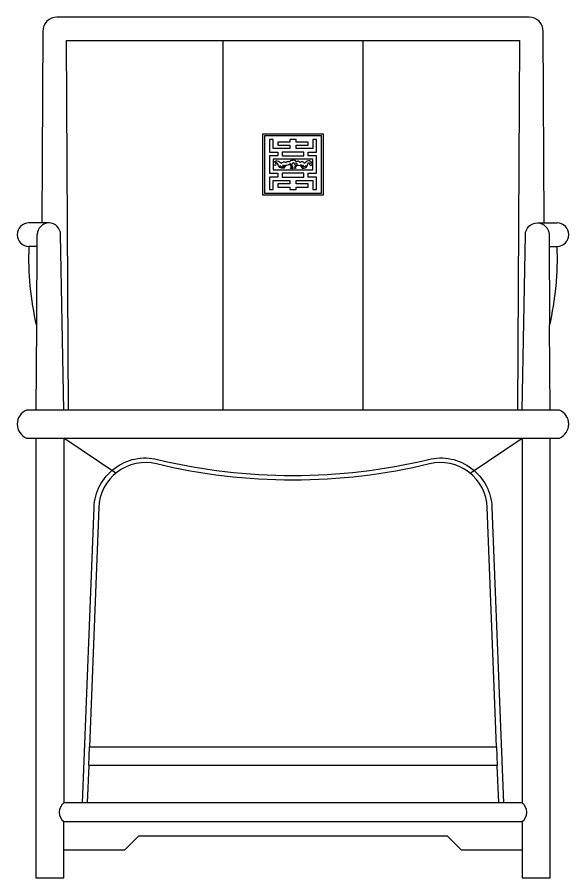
# Model space of a CAD drawing. Header units: inches. Extents: x 10 to 52.5, y 12.2 to 37.
# Drawn here: x 13.06 to 13.65, y 24.001 to 24.921 of the extents above; entities that cross this region are included whole.
import ezdxf

# ---------------------------------------------------------------- set-up
doc = ezdxf.new("R2010")
doc.units = ezdxf.units.IN
doc.header["$MEASUREMENT"] = 0
doc.layers.add('02', color=2, linetype='Continuous')
doc.layers.add('4', color=4, linetype='Continuous')

msp = doc.modelspace()

# ---------------------------------------------------------------- linework, layer by layer
at = {"layer": '02'}
for points in [[(13.32234, 24.73123), (13.38734, 24.73123), (13.38734, 24.79623), (13.32234, 24.79623)], [(13.32429, 24.73318), (13.38539, 24.73318), (13.38539, 24.79428), (13.32429, 24.79428)], [(13.37109, 24.77299), (13.37109, 24.77705), (13.37987, 24.77705), (13.37987, 24.79038), (13.37597, 24.79038), (13.37597, 24.78079), (13.35826, 24.78079), (13.35826, 24.78453), (13.37109, 24.78453), (13.37109, 24.78778), (13.35826, 24.78778), (13.35826, 24.79038), (13.35143, 24.79038), (13.35143, 24.78778), (13.33859, 24.78778), (13.33859, 24.78453), (13.35143, 24.78453), (13.35143, 24.78079), (13.33372, 24.78079), (13.33372, 24.79038), (13.32982, 24.79038), (13.32982, 24.77705), (13.33859, 24.77705), (13.33859, 24.77299), (13.32982, 24.77299), (13.32982, 24.75447), (13.33859, 24.75447), (13.33859, 24.7504), (13.32982, 24.7504), (13.32982, 24.73708), (13.33372, 24.73708), (13.33372, 24.74667), (13.35143, 24.74667), (13.35143, 24.74293), (13.33859, 24.74293), (13.33859, 24.73968), (13.35143, 24.73968), (13.35143, 24.73708), (13.35826, 24.73708), (13.35826, 24.73968), (13.37109, 24.73968), (13.37109, 24.74293), (13.35826, 24.74293), (13.35826, 24.74667), (13.37597, 24.74667), (13.37597, 24.73708), (13.37987, 24.73708), (13.37987, 24.7504), (13.37109, 24.7504), (13.37109, 24.75447), (13.37987, 24.75447), (13.37987, 24.77299)], [(13.34314, 24.77705), (13.34314, 24.77299), (13.36654, 24.77299), (13.36654, 24.77705)], [(13.33372, 24.76942), (13.33372, 24.75804), (13.37597, 24.75804), (13.37597, 24.76942)], [(13.36654, 24.75447), (13.34314, 24.75447), (13.34314, 24.7504), (13.36654, 24.7504)]]:
    msp.add_lwpolyline(points, close=True, dxfattribs=at)
for points in [[(13.35167, 24.76344, 0.341759), (13.34505, 24.75993, -0.281747), (13.34092, 24.76074, -0.179007), (13.33853, 24.76455, 0.244351), (13.33653, 24.76573, 0.870976), (13.33647, 24.76449, -0.600154), (13.33553, 24.76274, -0.554534), (13.33403, 24.76492, -0.386828), (13.3379, 24.76773, -0.138001), (13.34242, 24.76486, -0.453191), (13.34755, 24.7658, -0.603546), (13.35123, 24.76636, -0.332439), (13.35484, 24.76838, -0.379343)], [(13.35891, 24.76314, -0.360362), (13.36464, 24.75993, 0.281747), (13.36876, 24.76074, 0.188206), (13.37071, 24.76455, -0.244351), (13.37271, 24.76573, -0.870976), (13.37277, 24.76449, 0.600154), (13.37371, 24.76274, 0.554534), (13.37521, 24.76492, 0.386828), (13.37134, 24.76773, 0.148216), (13.36726, 24.76486, 0.453191), (13.36214, 24.7658, 0.603546), (13.35845, 24.76636, 0.332439), (13.35484, 24.76838, 0.379343)], [(13.34076, 24.76283, 0.238879), (13.34381, 24.76108, 0.269317), (13.34471, 24.7615, -0.301697), (13.34699, 24.76342, -0.301697)], [(13.35858, 24.76286, 0.243465), (13.3594, 24.76436, 0.216533), (13.35729, 24.76384, 0.895637), (13.35348, 24.76356, 0.256349), (13.35148, 24.7644, 0.321112), (13.35238, 24.76277, 0.247581), (13.35339, 24.76106), (13.3562, 24.75971, 0.207343), (13.35798, 24.76139, 0.671305)], [(13.35267, 24.76179, 0.494836), (13.35308, 24.76227, -0.56978), (13.3544, 24.76188, -0.392728), (13.354, 24.76128, 0.2696), (13.35339, 24.76106, 0.2696)], [(13.35385, 24.76245, 0.453108), (13.35359, 24.76193, -0.46416), (13.35368, 24.76164, -0.234085), (13.35311, 24.76127)], [(13.35675, 24.76164, 0.977059), (13.35813, 24.76311)], [(13.35826, 24.76144, 0.076676), (13.35819, 24.76195, 0.507556), (13.35705, 24.76229, 0.582888), (13.35734, 24.76082, 0.089788), (13.35765, 24.76081)], [(13.35763, 24.7614, 0.505905), (13.35735, 24.7619, 0.500356), (13.35716, 24.76142)], [(13.36893, 24.76283, -0.238879), (13.36587, 24.76108, -0.269317), (13.36498, 24.7615, 0.301697), (13.3627, 24.76342, 0.301697)], [(13.12984, 24.08142), (13.14206, 24.39714, -0.474133), (13.20997, 24.44853, 0.119414), (13.49972, 24.44853, -0.474133), (13.56763, 24.39714), (13.57984, 24.08142)]]:
    msp.add_lwpolyline(points, format="xyb", dxfattribs=at)
for centre, radius, start, end in [((13.34584, 24.76261), 0.0021, 162.36189, 223.4894), ((13.35515, 24.75752), 0.00368, 116.15693, 153.24205), ((13.35656, 24.75841), 0.00356, 142.84936, 166.47648), ((13.35453, 24.75943), 0.000486, 84.91374, 238.35044), ((13.35541, 24.75758), 0.00335, 29.81827, 56.26092), ((13.36385, 24.76261), 0.0021, 316.5106, 17.63811)]:
    msp.add_arc(centre, radius, start, end, dxfattribs=at)
at = {"layer": '4'}
for p, q in [((13.61623, 24.70124), (13.63734, 24.70124)), ((13.08088, 24.67624), (13.07234, 24.67624)), ((13.6288, 24.67624), (13.63734, 24.67624)), ((13.10984, 24.47123), (13.10984, 24.08123)), ((13.1655, 24.43389), (13.10984, 24.47123)), ((13.54419, 24.43389), (13.59984, 24.47123)), ((13.59984, 24.47123), (13.59984, 24.08123))]:
    msp.add_line(p, q, dxfattribs=at)
for points in [[(13.62365, 24.70124), (13.62243, 24.90632, 0.412471), (13.60743, 24.92123), (13.10225, 24.92123, 0.412471), (13.08725, 24.90632), (13.08603, 24.70124)], [(13.09377, 24.70124), (13.07234, 24.70124, 1), (13.07234, 24.67624, 0.068545), (13.08038, 24.59152), (13.07984, 24.50123)], [(13.10984, 24.50123), (13.10627, 24.68889, 0.987532), (13.08127, 24.68889)], [(13.59984, 24.50123), (13.60342, 24.68889, -0.417619), (13.61623, 24.70124, -0.410557), (13.62873, 24.68889), (13.62931, 24.59152)], [(13.62984, 24.50123), (13.62931, 24.59152, 0.068545), (13.63734, 24.67624, 1), (13.63734, 24.70124)], [(13.63984, 24.50123), (13.06984, 24.50123, 0.666667), (13.06984, 24.47123), (13.63984, 24.47123)], [(13.63984, 24.47123, 0.666667), (13.63984, 24.50123)], [(13.59984, 24.08123), (13.10984, 24.08123, 0.5), (13.10984, 24.06123), (13.59984, 24.06123, 0.5), (13.59984, 24.08123)]]:
    msp.add_lwpolyline(points, format="xyb", dxfattribs=at)
for points in [[(13.11484, 24.50123), (13.11249, 24.89623), (13.59719, 24.89623)], [(13.27984, 24.89623), (13.27984, 24.50123)], [(13.42984, 24.50123), (13.42984, 24.89623)], [(13.59719, 24.89623), (13.59484, 24.50123)], [(13.08096, 24.68889), (13.08038, 24.59152)], [(13.07984, 24.47123), (13.07984, 24.00123), (13.10984, 24.00123), (13.10984, 24.06123)], [(13.59984, 24.06123), (13.59984, 24.00123), (13.62984, 24.00123), (13.62984, 24.47123)], [(13.13639, 24.12123), (13.13716, 24.14123)], [(13.57253, 24.14123), (13.5733, 24.12123)], [(13.57485, 24.08123), (13.5733, 24.12123), (13.13639, 24.12123), (13.13484, 24.08123)], [(13.10984, 24.03123), (13.17484, 24.03123), (13.18984, 24.04623), (13.51984, 24.04623), (13.53484, 24.03123), (13.59984, 24.03123)]]:
    msp.add_lwpolyline(points, dxfattribs=at)
msp.add_lwpolyline([(13.57253, 24.14123), (13.56263, 24.39695, 0.474149), (13.50089, 24.44367, -0.119414), (13.20879, 24.44367, 0.474149), (13.14705, 24.39695), (13.13716, 24.14123)], format="xyb", close=True, dxfattribs=at)

doc.saveas('drawing.dxf')
